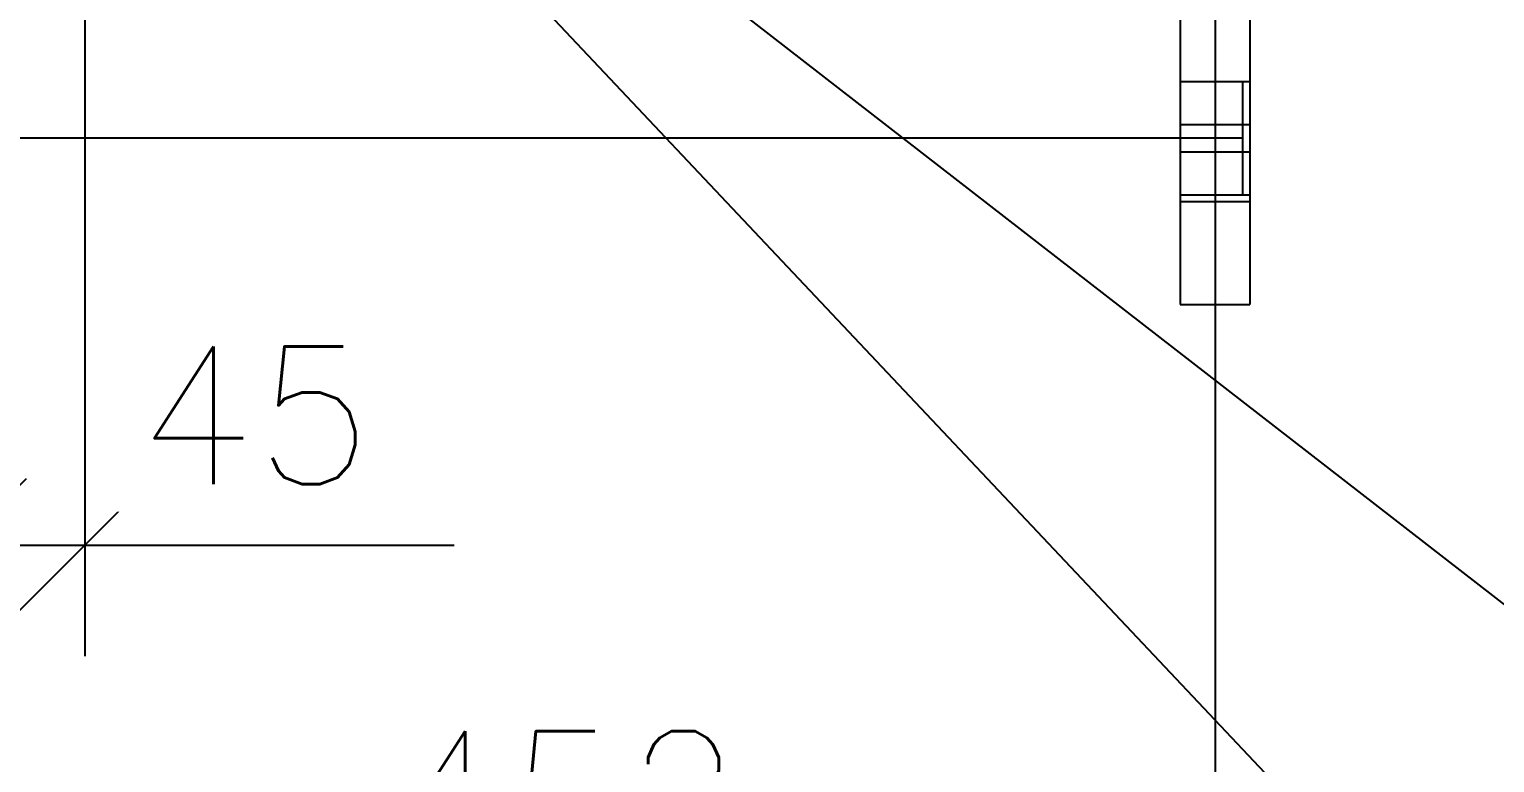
# Model space of a CAD drawing. Header units: millimetres. Extents: x 505 to 1346, y 20403 to 20997.
# Drawn here: x 926.08 to 952.46, y 20671.41 to 20684.62 of the extents above; entities that cross this region are included whole.
import ezdxf

# ---------------------------------------------------------------- set-up
doc = ezdxf.new("R2010")
doc.units = ezdxf.units.MM
doc.linetypes.add('DXK_LINE_DOT2', pattern=[3.9198, 1.9599, -1.9599])
doc.linetypes.add('DXK_LINE_DOT6', pattern=[6.9771, 2.979, -1.0191, 1.9599, -1.0191])
doc.styles.add('RomanS', font='ROMANS__.TTF', dxfattribs={"height": 0.2})

# ---------------------------------------------------------------- blocks, each defined once
blk = doc.blocks.new('Part-110200292-73679 - 73645')
at = {"color": 3, "linetype": 'Continuous'}
for p, q in [((947.353, 20686.514), (946.803, 20685.964)), ((947.503, 20686.514), (947.353, 20686.514)), ((947.353, 20686.513), (947.353, 20686.514)), ((948.053, 20685.964), (947.503, 20686.514)), ((947.503, 20686.514), (947.503, 20686.513)), ((946.803, 20685.964), (946.803, 20685.664)), ((948.053, 20685.964), (948.053, 20685.963)), ((948.053, 20685.964), (948.053, 20685.664)), ((946.803, 20685.664), (946.803, 20679.663)), ((946.803, 20685.664), (948.053, 20685.664)), ((948.053, 20685.664), (948.053, 20679.663)), ((946.803, 20681.524), (948.053, 20681.524)), ((946.803, 20679.663), (948.053, 20679.663))]:
    blk.add_line(p, q, dxfattribs=at)
at = {"color": 7, "linetype": 'DXK_LINE_DOT2'}
for p, q in [((946.803, 20685.963), (947.353, 20686.513)), ((947.353, 20686.513), (947.503, 20686.513)), ((947.503, 20686.513), (948.053, 20685.963)), ((946.803, 20685.663), (948.053, 20685.663)), ((946.803, 20683.686), (948.053, 20683.686)), ((946.803, 20682.911), (948.053, 20682.911)), ((946.803, 20682.415), (948.053, 20682.415)), ((946.803, 20681.641), (948.053, 20681.641)), ((946.803, 20681.524), (948.053, 20681.524)), ((948.053, 20680.765), (948.053, 20680.766))]:
    blk.add_line(p, q, dxfattribs=at)
blk = doc.blocks.new('Line-110200292-75816 - 73645')
at = {"color": 7, "linetype": 'DXK_LINE_DOT6'}
blk.add_line((947.925, 20683.686), (947.925, 20681.641), dxfattribs=at)
blk = doc.blocks.new('StraightDimension-110200292-75304 - 73645')
at = {"color": 7, "linetype": 'Continuous'}
blk.add_line((947.428, 20686.664), (947.428, 20666.4), dxfattribs=at)
at = {"color": 0}
blk.add_wipeout([(940.21, 20669), (940.21, 20672.5), (932.047, 20672.5), (932.047, 20669)], dxfattribs=at)
at = {"color": 3, "style": 'RomanS'}
blk.add_text('452', height=2.4772, dxfattribs=at).set_placement((932.547, 20669.5))
blk = doc.blocks.new('StraightDimension-110200292-75335 - 73645')
at = {"color": 7, "linetype": 'Continuous'}
blk.add_line((947.428, 20686.664), (947.428, 20658.09), dxfattribs=at)
blk = doc.blocks.new('StraightDimension-110200292-75391 - 73645')
at = {"color": 7, "linetype": 'Continuous'}
for p, q in [((924.828, 20695.814), (924.828, 20673.332)), ((927.078, 20694.324), (927.078, 20673.332)), ((923.628, 20674.132), (926.028, 20676.532)), ((928.278, 20676.532), (925.878, 20674.132)), ((924.828, 20675.332), (927.078, 20675.332)), ((927.078, 20675.332), (933.729, 20675.332)), ((927.078, 20675.332), (933.729, 20675.332))]:
    blk.add_line(p, q, dxfattribs=at)
at = {"color": 0}
blk.add_wipeout([(933.291, 20675.932), (933.291, 20679.432), (927.516, 20679.432), (927.516, 20675.932)], dxfattribs=at)
at = {"color": 3, "style": 'RomanS'}
blk.add_text('45', height=2.4772, dxfattribs=at).set_placement((928.016, 20676.432))
blk = doc.blocks.new('StraightDimension-110200292-75829 - 73645')
at = {"color": 7, "linetype": 'Continuous'}
blk.add_line((947.925, 20682.663), (857.005, 20682.663), dxfattribs=at)
blk = doc.blocks.new('Mark-110200292-76066 - 73645')
at = {"color": 7, "linetype": 'Continuous'}
blk.add_line((933.078, 20687.404), (960.825, 20657.971), dxfattribs=at)
blk = doc.blocks.new('Mark-110200292-75944 - 73645')
at = {"color": 7, "linetype": 'Continuous'}
blk.add_line((931.632, 20690.574), (955.999, 20671.645), dxfattribs=at)

msp = doc.modelspace()

# ---------------------------------------------------------------- block references
for name in ['Part-110200292-73679 - 73645', 'Line-110200292-75816 - 73645']:
    msp.add_blockref(name, (0, 0))

# ---------------------------------------------------------------- next in the draw order: block references
msp.add_blockref('StraightDimension-110200292-75304 - 73645', (0, 0))

# ---------------------------------------------------------------- next in the draw order: block references
msp.add_blockref('StraightDimension-110200292-75335 - 73645', (0, 0))

# ---------------------------------------------------------------- next in the draw order: block references
msp.add_blockref('StraightDimension-110200292-75391 - 73645', (0, 0))

# ---------------------------------------------------------------- next in the draw order: block references
msp.add_blockref('StraightDimension-110200292-75829 - 73645', (0, 0))

# ---------------------------------------------------------------- next in the draw order: block references
msp.add_blockref('Mark-110200292-76066 - 73645', (0, 0))

# ---------------------------------------------------------------- next in the draw order: block references
msp.add_blockref('Mark-110200292-75944 - 73645', (0, 0))

doc.saveas('drawing.dxf')
